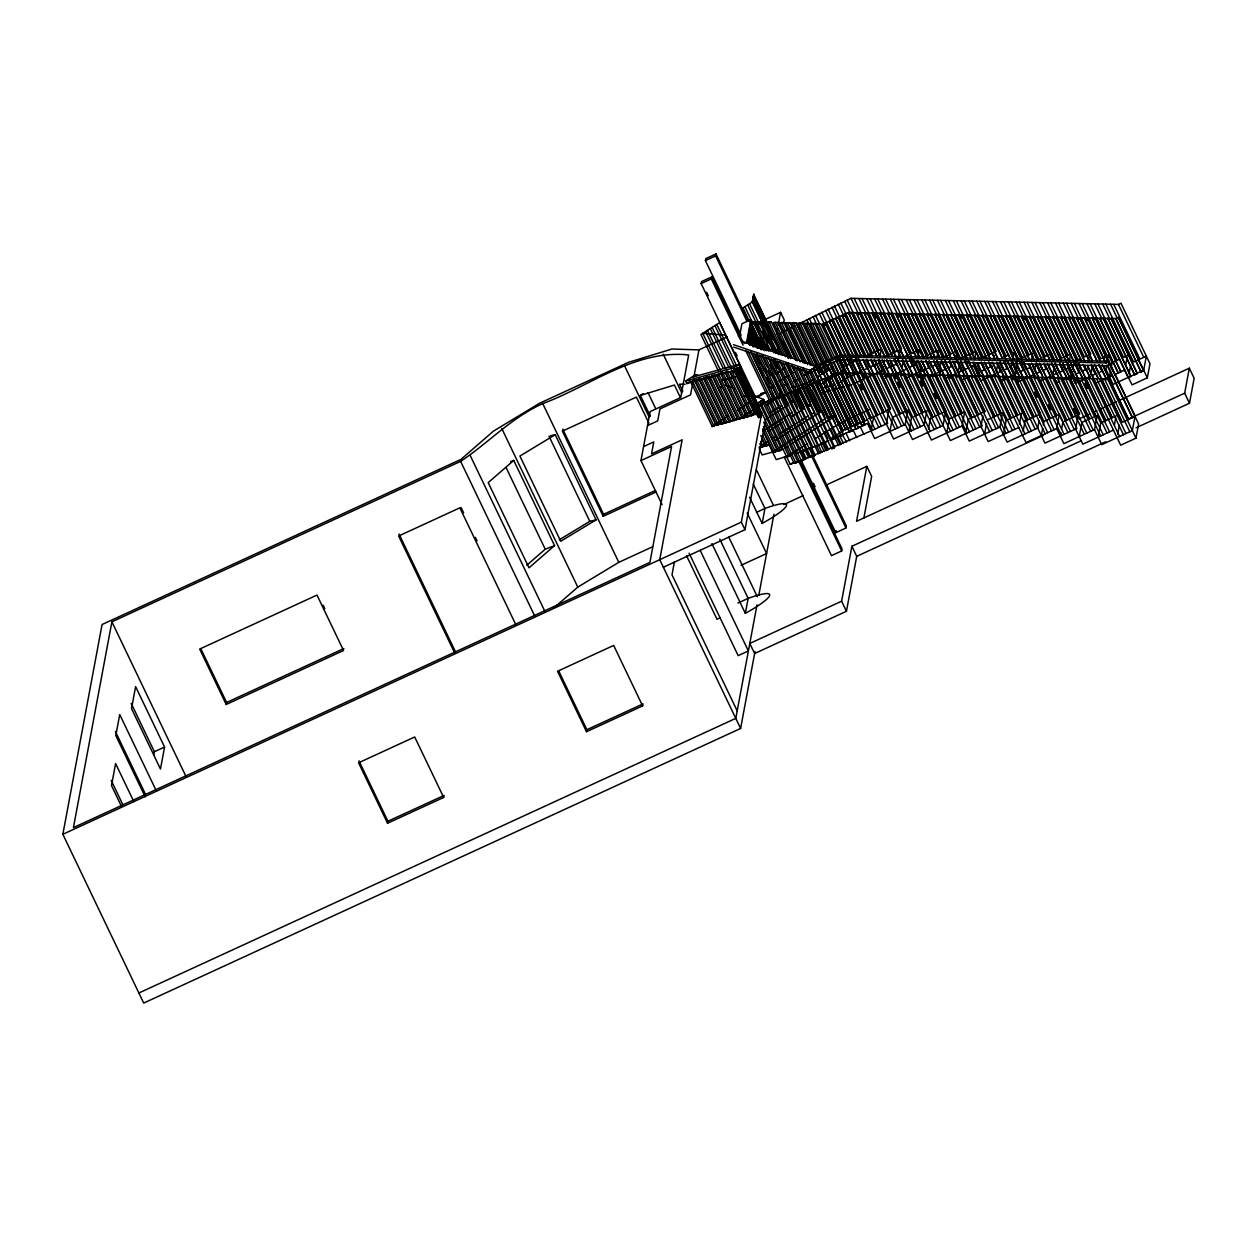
<?xml version="1.0" encoding="UTF-8"?>
<svg xmlns="http://www.w3.org/2000/svg" width="1257" height="1257" viewBox="0 0 1257 1257"><rect width="100%" height="100%" fill="white"/><g stroke="black" fill="none" stroke-linecap="round" stroke-linejoin="round"><path stroke-width="1.5" d="M848.114 377.603L839.472 359.581L839.849 355.15L1106.631 361.215L1108.58 360.303L1109.79 362.833L1109.46 364.577L1106.93 365.74L839.472 359.675L810.419 372.763L733.727 347.121M755.001 651.472L740.609 728.463L143.707 1003.07L62.85 834.302L102.068 624.509L460.989 459.371L493.467 431.12L539.442 403.324L628.673 362.267L671.929 349.022L698.955 349.886L727.347 336.829M640.96 460.581L650.12 411.62L680.728 397.542L688.679 354.977C635.618 349.179 590.193 386.04 542.757 403.623C511.505 417.528 488.486 442.873 460.628 461.366L111.889 621.806L73.425 827.609L649.916 562.382L671.584 446.502L640.96 460.581L662.093 504.654M153.684 755.394L154.375 751.733L131.199 703.37M164.573 747.035L160.472 769.017L131.498 708.571L135.615 686.589L164.573 747.035L154.375 751.733M226.213 704.486L199.674 649.068L317 595.08L343.554 650.498L226.213 704.486L226.59 702.474L200.869 648.801M387.926 821.261L444.035 795.445L443.674 797.441L387.549 823.256L387.926 821.261L358.952 760.799M656.06 491.99L603.187 516.313L603.564 514.317L562.759 429.14M586.893 729.72L643.003 703.904L642.626 705.9L586.516 731.715L586.893 729.72L558.752 670.987M757.39 397.495L765.654 392.263L755.441 396.961L701.139 283.595L701.5 281.599L711.713 276.901L743.091 342.407M741.064 335.006L705.428 260.623L705.806 258.628L716.003 253.93L748.245 321.242M743.091 345.172L711.336 278.913L711.713 276.901M747.004 321.415L715.626 255.925L716.003 253.93M692.654 383.605L690.549 394.855L659.941 408.934L657.71 420.922L647.496 425.62M694.053 376.11L698.955 349.886M674.459 561.753L672.008 574.858L737.183 710.896M739.415 337.127L741.913 323.772L750.838 319.655L752.047 322.185L748.214 342.658L746.941 343.255M736.838 372.323L739.493 370.642L761.208 415.988L758.568 417.654L761.113 416.491L739.399 371.145L736.838 372.323L758.568 417.654M748.779 395.484L737.073 371.066L739.729 369.401L761.443 414.731M763.769 401.847L763.549 399.396L757.94 402.947L755.378 401.989L756.635 401.91L740.09 367.405L737.639 368.065L740.184 366.903L739.257 371.899L760.972 417.23M763.989 326.317L752.33 301.963L753.823 293.965M750.838 319.655L746.595 342.36L744.05 343.522M749.078 344.245L747.506 340.254L750.005 345.486M754.42 346.712L748.669 334.001L754.514 346.209M663.366 567.237L744.992 529.684L741.363 522.126L761.821 412.736M774.988 342.313L775.443 339.814M776.48 334.315L777.502 328.815M778.193 325.154L780.581 312.333L759.291 322.138M768.765 388.083L766.157 383.354M769.928 381.845L767.32 377.116M771.327 374.35L768.718 369.621M772.395 368.615L770.824 364.624M744.992 529.684L765.529 419.791M781.807 332.775L782.483 329.098M783.52 323.583L784.211 319.891L780.581 312.333M737.938 603.061L748.151 598.379A48.002 7.008 -25.6 0 1 769.708 595.299A48.002 7.008 -25.6 0 1 745.338 613.353L748.151 598.379L719.742 539.08M756.447 512.369L764.947 508.457A48.002 7.008 -25.6 0 1 786.505 505.393A48.002 7.008 -25.6 0 1 762.151 523.446L764.947 508.457L753.257 484.039M757.013 604.821L735.785 718.375L138.883 992.999M758.788 595.284L773.951 514.207M837.806 356.092L822.864 324.196L848.365 312.474L1115.807 318.555L1118.353 317.377L1147.327 377.823L1132.023 384.878L1099.969 318.697L1128.299 377.807L1130.954 376.142L1103.222 318.257L1130.86 376.644M841.373 357.035L825.409 323.033L841.467 356.532M854.493 374.665L829.243 321.273L845.285 354.773M848.601 355.857L831.788 320.095L857.038 373.486M852.073 430.884L826.823 377.493L852.073 430.884L849.528 432.062L824.183 379.158L837.021 372.795L1104.463 378.876L1107.008 377.697L1135.982 438.159L1120.678 445.198L1088.719 378.514M853.267 355.857L835.622 318.335L854.21 357.129M829.463 363.367L858.421 423.813L862.255 422.053M856.661 356.454L838.168 317.157L856.755 355.951M858.452 427.961L833.202 374.555L858.452 427.961L855.891 429.124L830.641 375.733L855.153 426.861M861.328 356.454L841.986 315.397L861.422 355.951M864.722 357.051L844.547 314.234L864.816 356.548M862.271 426.202L837.021 372.795L862.271 426.202L864.91 424.552M839.487 359.659L839.66 358.669L847.265 374.539M869.404 357.051L848.365 312.474L869.498 356.548M864.832 425.023L840.179 372.873L864.926 424.52L862.365 425.699M872.044 356.077L851.523 312.537L872.138 355.59M844.5 370.045L841.31 371.601M876.71 356.061L856.237 312.647L876.805 355.558M880.293 357.051L859.379 312.71L880.387 356.548M850.659 376.424L854.587 374.162M884.975 357.051L864.109 312.82L884.284 354.977M835.119 435.928L843.117 430.868L839.189 421.959M887.473 355.778L867.251 312.899L888.416 357.051M845.678 429.69L816.799 368.725L845.678 429.69L849.496 427.93M849.528 432.062L824.278 378.671L764.994 402.57M855.891 360.649L860.872 371.726L854.949 359.392M892.156 355.81L871.981 313.009L892.25 355.307M855.876 424.992L852.136 426.249M896.445 358.292L875.123 313.072L896.54 357.789M785.185 395.091L784.132 396.002L846.354 525.976L845.977 527.987L835.779 532.669L836.141 530.674M855.891 429.124L858.547 427.459M863.119 359.486L867.251 368.804L863.025 359.989M900.546 357.082L879.837 313.182L900.641 356.595M866.513 360.068L869.797 367.625L866.419 360.57M903.893 357.554L882.995 313.26L903.972 357.051M879.397 359.518L878.737 363.053L873.615 365.866L871.18 360.083M864.8 420.891L835.936 359.926L864.8 420.891L867.361 419.712M784.164 456.904L831.474 555.657L841.687 550.959L842.049 548.963L800.081 461.335M910.335 360.57L912.755 366.306L887.709 313.354L907.821 355.322M880.057 355.982L881.377 348.927L864.643 356.611M879.994 362.927L883.624 370.485L878.36 359.502M768.216 401.439L766.911 402.444L795.87 462.89L871.022 430.947L873.662 416.805L871.18 417.952L842.913 358.245M911.922 358.072L890.867 313.433L915.3 365.143L913.603 361.607M882.367 370.611L883.027 367.075M883.687 363.54L884.347 360.021M841.609 601.207L749.785 643.458L754.609 653.53L846.448 611.279L841.609 601.207L851.885 546.261L1081.444 440.657M826.21 485.029L866.827 466.347L856.551 521.294L1043.404 435.331M916.133 357.145L895.581 313.543L917.06 358.371M919.464 357.585L898.724 313.606L919.558 357.082M846.448 611.279L856.708 556.332L851.885 546.261M863.858 518.104L871.651 476.419L866.827 466.347M924.131 357.585L903.453 313.716L924.225 357.098M897.577 364.074L896.367 364.624L894.78 360.602M927.477 358.072L906.596 313.794L927.572 357.569M889.06 409.279L886.326 423.892L893.57 439.007L924.178 424.929L926.818 410.803M898.001 361.796L900.311 349.446M887.756 410.316L890.412 408.651L867.33 360.492M932.081 358.104L911.231 313.889L932.175 357.601M889.94 431.45L892.58 417.324L896.037 415.737M901.945 367.594L903.264 360.523M934.972 357.664L914.373 313.967L935.067 357.161M939.639 357.664L919.087 314.077L939.733 357.161M942.97 358.119L922.245 314.14L943.064 357.616M883.09 360.9L906.69 410.835L882.163 359.628M922.339 361.78L945.83 410.819L943.096 425.447L912.488 439.526L905.244 424.41L907.884 410.285L904.144 412.013M923.832 379.205L916.589 364.09L917.249 360.555M918.238 355.26L919.228 349.949L915.489 351.677M947.652 358.119L926.959 314.25L946.914 355.888M950.999 358.606L930.117 314.329L951.093 358.104M908.874 431.968L911.514 417.843L907.884 410.285M920.218 371.648L921.208 366.337M922.057 362.299C930.023 373.486 920.014 373.313 918.71 361.812M957.661 362.095L961.794 371.412L934.831 314.439L955.964 358.559M958.557 358.151L937.973 314.501L959.484 359.376M925.89 360.555L929.127 368.002L925.796 361.058M963.223 358.151L942.703 314.611L963.318 357.648M935.428 365.096L931.767 366.321L929.253 361.073M936.842 357.538L938.162 350.467M966.57 358.622L945.845 314.69L966.664 358.119M928.452 428.951L930.431 418.361L935.538 416.02M939.136 372.151L933.747 361.607M939.796 368.631L941.116 361.56M971.237 358.606L950.575 314.784M974.788 359.549L953.717 314.863L974.882 359.062M941.383 360.602L945.421 369.731L941.289 361.105M979.47 359.581L958.431 314.973L978.732 357.318M949.396 361.089L951.8 366.793L949.302 361.592M982.141 358.654L961.589 315.036L982.236 358.151M955.1 361.592L954.44 365.111L958.07 372.669L968.267 367.971L964.967 361.089M955.76 358.056L957.08 350.986L954.534 352.164M986.808 358.638L966.303 315.146L986.902 358.135M946.725 433.005L949.365 418.88L921.412 360.523M958.07 372.669L959.719 363.839M990.155 359.109L969.446 315.224L990.249 358.622M995.057 359.596L974.175 315.334L995.151 359.093M997.555 358.308L977.317 315.397L998.561 359.581M968.267 367.971L964.873 361.592M1002.238 358.339L982.094 315.507L1002.332 357.836M977.302 363.509L1001.248 413.459L1002.52 412.862L999.881 426.987L969.273 441.081L962.029 425.966L964.669 411.84L953.183 417.12M995.921 373.706L980.617 380.745L973.374 365.63L974.034 362.095M974.694 358.575L976.013 351.504L970.907 353.846M974.552 365.551L978.166 373.109L972.887 362.079M1006.558 360.853L985.189 315.586L1006.653 360.366M965.643 433.524L968.283 419.398M977.647 369.652L976.988 373.188L978.26 372.606M978.307 366.117L978.967 362.597M1010.644 359.643L989.903 315.68L1017.306 373.549L1012.309 363.116M1013.975 360.099L993.061 315.758L1014.069 359.596M981.261 362.613L984.545 370.171L981.167 363.116M1020.417 363.116L1023.669 370.611L997.775 315.868L1018.736 359.612M992.197 366.651L990.925 367.233L989.369 363.289M1000.886 316.544L1022.004 360.618M982.927 415.878L980.947 426.484L988.191 441.584L1018.798 427.506M983.587 412.343L984.954 411.259L960.835 360.916M993.611 359.078L994.271 355.558M975.935 415.863L984.954 411.259M1026.67 360.618L1005.647 316.041L1025.916 358.355M984.577 434.042L986.556 423.436M996.251 371.931L997.901 363.116M1029.546 360.13L1008.79 316.12L1029.64 359.628M996.817 362.597L1000.918 371.852L996.722 363.1M1034.228 360.146L1013.519 316.214L1033.49 357.899M1037.559 360.618L1016.662 316.293L1037.653 360.115M1004.862 363.132L1007.297 368.93L1003.919 361.875M1001.248 413.459L977.396 363.006M1026.969 377.87L1018.469 381.782L1011.225 366.667L1011.885 363.132M1012.545 359.596L1013.865 352.541L1012.592 353.123L987.829 301.444M1042.242 360.618L1021.391 316.403L1041.487 358.371M1044.756 359.361L1024.534 316.465L1045.683 360.633M1003.495 434.545L1006.134 420.419L1002.52 412.862M1014.839 374.225L1017.149 361.859M1049.815 360.193L1029.247 316.575L1049.909 359.691M1053.146 360.633L1032.406 316.654L1053.24 360.146M1057.813 360.649L1037.119 316.764L1057.907 360.146M1019.458 423.97L1021.438 413.38L1015.059 416.318M1030.049 367.673L1026.325 368.945L1023.779 363.65M1031.463 360.115L1032.783 353.044M1061.159 361.12L1040.262 316.827L1061.254 360.618M1023.088 431.528L1025.162 420.435M1034.762 369.432L1035.752 364.137M1067.822 364.593L1072.802 375.686L1044.991 316.937L1066.125 361.058M1068.733 360.696L1048.134 317.015L1069.66 361.922M1035.988 363.116L1040.058 372.308L1035.894 363.619M1073.399 360.68L1052.863 317.11L1079.182 372.748L1075.049 364.137M1076.73 361.136L1056.006 317.188L1076.825 360.649M1044.001 363.619L1046.421 369.369L1043.907 364.121M1039.052 420.954L1037.732 428.024L1007.124 442.103L999.881 426.987M1039.712 417.434L1040.466 413.396L1015.923 362.173M1048.982 368.191L1049.736 364.169M1051.056 357.098L1051.716 353.563L1049.155 354.741M1081.397 361.136L1060.719 317.298L1081.491 360.649M1041.346 435.582L1042.666 428.511M1043.326 424.992L1043.986 421.456L1015.829 362.676M1054.01 368.191L1052.69 375.246L1056.524 373.486L1051.559 363.147M1084.744 361.639L1063.878 317.361L1084.838 361.136M1056.524 373.486L1051.465 363.65M1089.63 362.079L1068.591 317.471L1088.876 359.816M1061.599 429.03L1062.919 421.975L1059.29 414.417L1050.365 418.518L1023.795 362.362M1058.975 372.81L1062.903 370.564L1059.572 363.619M1092.317 361.183L1071.75 317.55L1092.412 360.68L1089.568 354.6L1088.248 361.655M1062.903 370.564L1059.478 364.121M1065.355 369.888L1062.935 364.121M1096.984 361.183L1076.463 317.66L1097.078 360.68M1070.901 363.933L1095.868 416.036L1097.141 415.438L1094.501 429.564L1063.893 443.658L1056.65 428.543L1059.29 414.417M1090.542 376.283L1075.238 383.322L1067.994 368.207L1068.654 364.671M1069.314 361.152L1070.634 354.081L1061.709 358.182L1035.045 302.528M1100.315 361.639L1079.606 317.722L1100.409 361.152M1060.279 436.1L1060.939 432.565M1071.624 375.764L1072.284 372.229M1072.944 368.71L1073.934 363.399M1105.217 362.11L1084.335 317.832L1104.463 359.863M1075.348 374.507L1079.276 372.245M1109.46 364.577L1087.478 317.911L1113.718 372.685M1055.267 363.069L1079.59 413.836L1073.117 417.277L1048.228 364.624M1081.727 371.569L1086.928 368.725M1118.306 373.188L1092.207 318.005L1118.306 373.188L1120.945 371.522L1095.35 318.084L1120.851 372.009M1086.834 369.228L1085.561 369.809L1083.99 365.85M1078.317 414.433L1075.583 429.061L1082.827 444.177L1113.435 430.083M1079.197 436.619L1081.837 422.478L1086.944 420.137M1090.872 374.523L1092.522 365.693M1091.422 365.111L1095.554 374.429L1091.327 365.614M1134.678 374.885L1107.936 318.367L1134.678 374.885L1137.318 373.203L1111.078 318.445L1137.224 373.706M1093.323 417.198L1089.489 418.958L1063.123 363.242M1098.099 373.266L1102.028 371.004L1099.545 365.834M1102.028 371.004L1098.634 364.624M1095.868 416.036L1070.995 363.43M1105.704 363.226L1106.034 361.482M1104.479 370.328L1105.846 369.244L1106.506 365.708M733.428 344.669L809.854 370.218L839.535 356.894L1106.301 362.959L1106.631 361.215M1107.166 362.173L1108.485 355.118L1107.213 355.7L1082.246 303.597M1141.057 371.946L1115.807 318.555L1141.057 371.946L1143.603 370.768L1146.337 356.14L1139.958 359.078L1113.718 304.32M1108.58 360.303L1108.25 362.063L1106.301 362.959M1143.603 370.768L1118.353 317.377M1098.131 437.122L1100.771 422.996L1097.141 415.438M1109.475 376.801L1110.465 371.506M1111.125 367.971L1112.115 362.676L1108.485 355.118M1106.993 365.111L1132.447 417.654L1108.046 366.007M1114.472 374.947L1118.4 372.685M1116.075 415.957L1112.241 417.717L1087.556 365.504M1114.425 424.787L1115.745 417.733M1124.685 370.249L1120.945 371.522M1125.769 364.451L1127.089 357.397M1117.709 434.105L1119.359 425.275M1129.053 373.785L1130.703 364.954M1134.992 416.476L1122.25 422.336L1095.444 365.724M1135.982 438.159L1138.622 424.033L1109.648 363.572M1147.327 377.823L1149.966 363.697L1120.993 303.251L1118.447 304.414L851.005 298.333L797.048 324.825L819.863 372.433M1136.092 427.804L1189.483 403.246L1184.66 393.174L1189.326 368.191L1119.924 400.119M1189.483 403.246L1194.15 378.263L1189.326 368.191M809.838 370.218L811.064 372.575M810.985 372.606L811.456 371.145L817.396 383.322M815.526 383.008L818.386 381.28L843.4 434.781L840.87 435.912L815.84 382.411L835.277 422.965M840.87 435.912L843.73 434.184M842.567 435.158L846.511 442.103M771.861 384.862L771.609 387.329L771.829 384.878L774.123 386.842L771.562 388.02M839.503 431.78L841.184 435.299L834.381 438.693L809.037 385.805L809.587 385.098M809.037 385.805L812.085 384.029L837.429 436.933L830.531 440.343M810.152 401.831L803.38 387.722L802.72 388.476L805.847 386.7L834.821 447.146L834.161 447.901L831.694 448.938L791.58 365.378M828.064 441.38L828.724 440.626L822.707 443.611M827.106 441.003L821.591 444.051L796.231 391.147L797.142 390.298L798.839 393.834M821.591 444.051L822.471 443.218L826.1 450.76M796.231 391.147L799.531 389.356L824.875 442.244L823.963 443.093L785.704 363.383M817.254 445.826L822.471 443.218L815.479 446.518L790.119 393.63L791.124 392.734M790.119 393.63L793.466 391.823L821.858 452.504M815.479 446.518L816.437 445.654L820.083 453.196M513.736 460.408L488.203 482.625L529.008 567.818L554.557 545.601L513.736 460.408L510.625 461.618M526.777 565.257L545.224 549.215L554.557 545.601M809.477 448.906L810.529 447.995L800.206 451.923L807.041 449.346L803.679 451.137L778.334 398.249L779.371 397.338M778.334 398.249L781.697 396.442L810.655 456.904M553.504 608.247L577.78 587.113L618.805 562.319L652.603 546.764M803.679 451.137L804.716 450.242M805.281 450.525L806.318 449.613L809.948 457.171M784.132 396.002L787.51 394.195L812.855 447.099L810.529 448.498L814.143 456.055L813.09 456.464L814.143 455.553M814.143 456.055L815.196 455.144L786.458 395.107M835.779 532.669L772.568 400.402L773.715 399.459M772.568 400.402L775.993 398.595L804.951 459.056L801.526 460.848L802.673 459.905M766.911 402.444L770.415 400.653L799.373 461.099M795.87 462.89L797.189 461.885L790.244 464.32L760.249 401.831L761.663 400.794L763.785 400.056L793.953 463.032M760.249 401.831L763.785 400.056M788.218 456.212L786.803 457.249L790.339 455.474M650.388 416.318L640.394 395.452L643.128 393.645M752.33 301.963L742.981 307.871L749.659 321.823M740.184 366.903L734.575 370.454L686.793 383.558L685.584 381.044L694.932 375.12L697.651 374.727L692.937 377.006L696.677 374.649M686.793 383.558L690.533 381.185L712.263 426.532L713.992 426.06L715.862 424.866L694.147 379.535M691.13 382.364L694.87 379.991L716.6 425.337L718.344 424.866L720.214 423.672L698.751 378.907M692.874 381.892L695.372 380.305M695.482 381.17L699.222 378.813L720.952 424.143L722.681 423.672L724.551 422.493L703.464 378.483M697.211 380.698L699.709 379.111M701.563 379.504L704.061 377.933M704.171 378.781L707.911 376.424L729.626 421.771L731.37 421.284L733.24 420.105L712.263 376.314M705.9 378.31L708.398 376.739M710.252 377.116L712.75 375.544M712.86 376.409L715.343 374.822M717.197 375.215L719.695 373.643M718.941 374.743L722.681 372.371L744.411 417.717L746.281 416.523L725.399 372.952M721.549 374.02L724.032 372.449M723.278 373.549L727.017 371.176L748.748 416.523L750.618 415.344L729.736 371.758M685.584 381.044L733.365 367.924L738.975 364.373L756.635 401.91M725.886 372.826L728.384 371.255M731.967 371.161L737.576 367.61M733.852 370.642L737.592 368.285M722.634 379.834L724.503 378.656M733.852 372.748L736.649 370.972M771.248 349.085L774.045 347.309M781.948 369.778L785.232 367.704M777.612 373.14L775.742 374.335L772.128 366.777M779.167 381.39L788.783 375.293M798.069 370.061L799.939 368.882L798.195 369.354M714.416 424.677L727.63 416.318M737.545 410.033L750.775 401.674M712.263 426.532L714.133 425.353M716.6 425.337L718.47 424.159M720.952 424.143L722.822 422.965L712.766 425.714M721.314 424.049L754.954 414.15L734.072 370.564M703.559 377.619L725.289 422.949L727.159 421.771M725.289 422.949L728.903 421.299L707.172 375.953M741.803 341.134L816.657 366.164L810.294 370.187L811.378 372.433M729.626 421.771L731.495 420.576M794 381.845L798.808 378.797M805.218 374.743L810.027 371.711M712.248 375.23L733.978 420.576L735.848 419.382M762.873 403.308L760.029 404.204L781.76 449.55L779.89 450.729L758.16 405.382L762.528 402.633M733.978 420.576L737.592 418.911L716.616 375.167M717.433 375.78L738.315 419.382L740.184 418.204M744.474 415.501L754.389 409.232M759.354 406.09L769.268 399.82L782.294 396.238M738.315 419.382L741.929 417.717L720.984 373.989M750.602 351.677L772.882 398.155L771.012 399.333L747.915 351.143M720.937 372.842L742.667 418.188L744.537 417.01M756.478 353.673L777.219 396.961L775.349 398.155L753.776 353.123M726.122 373.408L747.004 416.994L748.873 415.816M753.257 413.694L756.557 411.605M766.471 405.32L773.086 401.14M776.386 399.05L781.571 395.782L762.339 355.668M730.458 372.213L751.356 415.8L753.226 414.621M751.356 415.8L754.954 414.15M808.832 382.301L813.64 379.268M818.448 376.22L828.064 370.139M797.708 360.696L779.576 322.86L804.307 323.63L826.949 370.862L830.547 369.197M770.101 412.877L781.665 405.555M763.109 356.171L785.924 403.796L787.793 402.617M774.029 359.518L793.874 400.952L792.004 402.13L771.327 358.983M765.639 419.429L788.783 404.785M831.694 377.697L822.078 383.778L818.291 384.815M834.899 375.67L838.105 373.628M835.245 375.466L838.843 373.8L833.847 363.383M841.656 372.025L843.526 370.846L820.884 323.615L816.673 324.007L819.155 324.086M762.653 431.167L792.397 412.343M838.513 383.228L848.129 377.131M779.921 361.576L801.84 407.315L799.971 408.494L804.307 407.299M804.449 406.592L802.579 407.787L780.723 362.173M768.121 431.45L783.001 422.038M791.266 416.805L804.48 408.446M809.649 405.163L807.795 406.357L811.409 413.914L814.882 412.956L792.381 366.007M763.486 444.24L768.436 441.097M771.751 439.007L776.7 435.865M780.016 433.775L808.11 416.004M759.825 443.737L761.491 447.225L763.36 446.046M761.491 447.225L765.104 445.559L761.758 438.599M798.274 368.034L819.234 411.762L821.104 410.583M760.831 435.566L765.843 446.031L767.713 444.852M767.084 445.701L768.954 444.507L776.197 459.622L792.57 454.688M775.553 440.327L821.827 411.055L825.456 418.612L772.568 452.064L762.151 454.924L759.244 448.875M765.843 446.031L769.441 444.381L762.763 430.428M762.543 428.888L773.809 452.394L777.407 450.744L763.737 422.195M809.162 371.302L830.798 416.476L828.929 417.654L806.46 370.752M773.809 452.394L777.407 450.744M784.651 448.168L787.95 446.078M791.266 443.972L835.874 415.753L814.253 369.904M786.615 456.762L807.45 443.58M815.463 438.52L829.887 429.391M831.49 428.37L845.882 420.372M790.244 464.32L793.45 462.293M830.311 438.976L833.517 436.949M772.144 338.667L774.092 337.457M555.233 434.686L519.911 456.055L560.716 541.248L596.054 519.879L555.233 434.686L550.55 435.786M559.286 539.803L589.8 521.341L596.054 519.879M779.639 334.315L777.423 335.572L788.406 358.496M785.232 331.188L782.985 332.445L796.498 360.665M786.411 330.544L788.783 329.271L804.826 362.77M791.062 327.998L794.66 326.097M850.282 363.493L845.725 365.74L850.879 363.21M852.812 362.252L857.227 360.13M858.531 427.521L867.393 423.389L874.636 438.504L905.244 424.41M705.428 260.623L715.626 255.925M701.139 283.595L711.336 278.913M752.047 322.185L750.775 322.766L764.13 350.672M751.953 322.688L750.68 323.269L763.203 349.43M750.539 324.023L751.812 323.426M750.445 324.51L751.717 323.929M751.105 327.181L749.832 327.763L759.024 346.948M750.885 328.423L749.596 329.004L758.788 348.189M750.79 328.925L749.502 329.507L757.861 346.948M749.361 330.261L750.649 329.68M749.282 330.764L750.555 330.167M748.575 334.503L749.848 333.922M749.706 334.676L748.434 335.258L753.446 345.722M749.612 335.163L748.339 335.76L753.352 346.225M749.471 335.918L748.198 336.499L753.21 346.963M748.104 337.002L749.376 336.42M747.962 337.756L749.251 337.159M747.412 340.757L748.685 340.16M747.271 341.495L748.543 340.914M747.177 341.998L748.449 341.417M747.035 342.752L748.308 342.155M870.111 298.773L895.283 351.756M822.769 324.699L825.315 323.536M829.149 321.761L831.694 320.598M835.528 318.838L838.073 317.66M841.907 315.9L844.453 314.721M737.073 371.066L739.635 369.904L761.349 415.234M643.584 446.596L653.781 441.898L651.55 453.887L682.158 439.809L659.736 559.679L740.609 728.463M843.117 430.868L814.159 370.406L820.538 367.468L826.446 379.818M868.697 354.757L866.152 355.935L840.807 303.031M869.985 354.175L875.076 351.819M876.349 351.237L881.456 348.896M984.734 301.381L991.443 315.507M824.183 379.158L826.729 377.996M830.547 376.236L833.108 375.057M886.358 355.857L891.449 353.516M892.737 352.934L897.828 350.577M899.101 349.996L901.662 348.817L877.763 298.946M1003.824 301.806L1028.964 354.804M856.127 373.235L881.298 426.217M857.133 372.999L860.966 371.239M867.346 368.301L863.512 370.061L859.285 361.246M869.891 367.123L873.709 365.363M981.953 316.026L985.095 316.073M903.924 357.004L907.381 355.417M909.11 354.615L914.2 352.274M853.519 383.872L863.7 379.19M867.094 377.634L883.718 369.982M896.461 364.121L886.264 368.82L882.901 361.796M925.482 356.312L930.589 353.955M931.861 353.374L936.905 351.049M889.39 376.597L906.376 369.244L902.212 360.555M916.589 364.09L909.015 367.578L905.653 360.555M946.882 355.684L944.337 356.862L917.013 299.842M948.155 355.103L953.262 352.746M603.564 514.317L654.677 490.811M904.914 378.687L922.842 370.438M925.388 369.259L929.222 367.5M963.255 357.365L960.709 358.544L932.757 300.203M964.528 356.784L969.634 354.443M928.939 376.849L945.515 369.228M951.895 366.29L948.061 368.05L945.563 362.833M226.59 702.474L343.931 648.502M848.428 419.194L850.973 418.015M852.262 417.434L857.353 415.093M858.625 414.496L863.732 412.155M865.005 411.573L870.111 409.216M980.9 358.481L986.007 356.124M987.279 355.542L992.386 353.186M993.659 352.604L996.22 351.426L972.085 301.099M944.463 378.938L947.857 377.367M951.266 375.796L956.357 373.455M973.374 365.63L970.813 366.808L968.314 361.592M843.211 430.365L845.772 429.187M855.97 424.489L858.515 423.326M862.349 421.566L864.895 420.388M868.728 418.628L871.274 417.45M887.851 409.829L890.412 408.651M875.013 416.193L880.104 413.852M881.393 413.254L886.484 410.913M1003.652 357.224L1008.758 354.883M849.622 431.56L852.167 430.397M970.75 375.843L996.047 428.747M971.897 375.529L961.684 380.227L958.792 374.177M984.64 369.668L980.821 371.428L977.427 364.357M992.292 366.148L987.201 368.49L984.718 363.32M904.223 411.51L906.784 410.332M897.765 414.951L902.856 412.595M1020.04 358.921L1025.131 356.564M1026.403 355.982L1031.51 353.641M871.022 430.947L887.678 423.279L863.779 373.408M989.84 376.267L1014.98 429.265M997.618 372.92L1001.012 371.365M1007.391 368.427L1003.573 370.187L1000.179 363.116M1009.952 367.248L1011.225 366.667M1115.713 319.042L1118.259 317.88M914.138 416.633L919.244 414.291M920.517 413.694L925.561 411.385M1041.503 358.261L1038.958 359.439L1011.429 301.979M1042.791 357.679L1047.882 355.322M1001.232 380.478L1004.642 378.907M1008.035 377.351L1017.4 373.046M1023.764 370.108L1019.946 371.868L1016.583 364.86M936.811 415.423L941.917 413.082M943.19 412.485L945.735 411.322M1030.363 376.299L1033.773 374.743L1028.367 364.153M1040.152 371.805L1036.318 373.565L1032.987 366.604M1046.515 368.867L1042.697 370.626L1040.183 365.363M949.365 418.88L951.91 417.701M1075.536 361.058L1080.643 358.701M1039.083 381.515L1050.993 376.032M1065.449 369.385L1067.994 368.207M62.85 834.302L741.363 522.126M969.556 418.801L974.662 416.46M783.818 504.528L803.254 495.588M1104.667 356.878L1100.833 358.638L1074.389 303.424M962.029 425.966L931.421 440.044L899.886 374.225M1059.714 381.248L1056.32 382.804L1051.245 372.229M1063.123 379.677L1072.897 375.183M987.216 419.901L990.61 418.345M992.307 417.56L998.687 414.621M1112.115 362.676L1119.767 359.156M1127.419 355.637L1123.585 357.397L1097.989 303.958M1092.239 375.497L1095.648 373.942M1006.134 420.419L1013.786 416.9M1137.412 360.256L1133.594 362.016L1105.861 304.131M1095.868 383.055L1112.021 375.623M1025.068 420.938L1036.538 415.658M1037.811 415.077L1040.372 413.899M1143.697 370.265L1113.089 384.359L1105.846 369.244M1043.986 421.456L1047.819 419.697M741.08 565.273L766.597 553.551L747.161 512.982M1064.192 421.378L1070.571 418.455M1056.65 428.543L1026.042 442.621L994.303 376.377M1078.993 418.958L1089.662 414.04M1093.229 412.406L1096.795 410.756M1100.346 409.122L1116.357 401.753M1100.771 422.996L1109.695 418.895M1127.702 419.367L1184.66 393.174M720.402 617.706L717.009 619.277L686.589 555.798M856.708 556.332L1105.846 441.726M831.191 439.589L855.986 428.684M839.849 355.15L814.049 366.871L816.657 366.164M824.875 442.244L823.618 442.763L827.232 450.305M795.76 453.541L799.059 452.347M640.394 395.452L674.412 385.035L680.257 397.212M773.998 352.871L759.055 321.698L754.844 322.106L768.828 351.269M757.327 322.169L759.055 321.698M763.502 322.373L765.246 321.886L761.035 322.295L775.915 353.358M788.689 358.104L771.421 322.075L751.136 321.981L752.88 321.509L766.896 350.766M769.693 322.562L771.421 322.075M795.807 360.24L777.612 322.279L773.401 322.672L790.59 358.575M779.576 322.86L783.787 322.468L803.176 362.927M782.058 322.939L783.787 322.468M810.451 365.394L789.977 322.656L785.766 323.049L805.093 363.399M788.233 323.128L789.977 322.656M816.751 365.834L796.152 322.845L791.941 323.253L812.273 365.677M794.424 323.316L796.152 322.845M821.669 363.383L802.343 323.033L798.132 323.442L818.653 366.258M800.599 323.52L802.343 323.033M804.307 323.63L808.518 323.222L827.169 362.126M808.518 323.222L806.79 323.709L814.709 323.426L832.181 359.895M812.965 323.897L814.709 323.426M692.937 377.006L738.975 364.373M733.978 369.275L738.315 368.081M723.058 380.243L738.173 376.094M783.362 368.898L785.091 368.411M778.68 371.852L780.424 371.381M793.387 373.015L791.659 373.486L788.029 365.928M809.304 372.182L811.032 371.695M804.621 375.136L806.366 374.665M831.615 367.908L833.36 367.421M818.323 372.229L822.109 371.192M781.053 385.962L786.725 384.406M841.781 371.318L843.526 370.846M760.736 393.614L764.005 392.703M837.115 374.272L838.843 373.8M792.114 387.47L807.23 383.322M788.045 393.111L795.602 391.037M771.138 398.642L772.882 398.155M777.219 396.961L773.605 398.626L750.602 350.593M779.827 396.254L781.571 395.782M821.795 388.382L835.025 384.752M819.611 393.504L830.956 390.393M834.742 389.356L844.185 386.763M847.972 385.726L851.759 384.689M792.13 401.423L793.874 400.952M785.924 403.796L787.652 403.324L765.466 357.004M790.26 402.601L794.613 401.423M742.667 418.188L744.411 417.717M747.004 416.994L748.748 416.523M800.096 407.787L801.84 407.315M808.785 405.414L810.529 404.927L808.66 406.121L788.06 363.116M811.268 405.398L806.915 406.592L786.583 364.153M819.234 411.762L821.827 411.055M829.07 416.947L830.798 416.476M833.407 415.753L835.151 415.281L813.42 369.935M827.2 418.125L833.281 416.46M759.024 447.241L769.441 444.381M780.016 450.022L783.001 449.205M779.89 450.729L778.146 451.216L764.979 423.735M755.771 404.487L758.002 404.785M848.271 312.962L851.429 313.04M856.143 313.15L859.285 313.213M864.015 313.323L867.157 313.402M871.887 313.496L875.029 313.574M879.759 313.684L882.901 313.747M887.615 313.857L890.773 313.936M895.487 314.046L898.629 314.109M903.359 314.219L906.501 314.297M911.136 314.391L914.279 314.47M918.993 314.58L922.151 314.643M926.865 314.753L930.023 314.831M934.737 314.926L937.879 315.004M942.609 315.114L945.751 315.177M950.481 315.287L953.623 315.366M958.337 315.476L961.495 315.538M966.209 315.648L969.351 315.727M974.081 315.821L977.223 315.9M989.809 316.183L992.967 316.261M997.681 316.371L1001.091 316.434M1005.553 316.544L1008.695 316.607M1013.425 316.717L1016.567 316.795M1021.297 316.905L1024.439 316.968M1029.153 317.078L1032.311 317.157M1037.025 317.251L1040.168 317.33M1044.897 317.44L1048.039 317.502M1052.769 317.612L1055.911 317.691M1060.625 317.801L1063.783 317.864M1068.497 317.974L1071.655 318.052M1076.369 318.147L1079.512 318.225M1084.241 318.335L1087.384 318.398M1092.113 318.508L1095.256 318.587M1099.969 318.697L1103.127 318.759M1107.841 318.869L1110.984 318.932M836.926 373.298L840.085 373.376M685.096 384.328L679.503 384.155L682.834 391.1M725.556 335.069L702.773 333.309L720.324 369.935M738.205 336.043L740.734 336.248L730.82 315.57M763.502 337.992L759.699 337.709L765.812 350.452M766.032 338.196L769.818 338.479L768.153 335.006M706.795 378.153L710.456 379.52M725.1 385.003L734.261 388.429M754.389 395.971L763.549 399.396M720.324 386.983L722.712 387.879M744.285 395.955L746.674 396.851M774.123 386.842L772.427 386.15L771.609 387.329L771.012 386.056M785.798 403.183L779.827 393.692L786.301 404.094M772.898 397.243L772.002 394.07L773.464 398.28M771.987 393.944L773.354 398.092M809.917 370.359L810.734 372.072M1118.447 304.414L1143.791 357.318M1110.575 304.241L1117.284 318.241M1102.703 304.068L1109.303 317.817M1094.847 303.88L1101.603 317.99M1090.118 303.77L1117.206 360.319M1086.975 303.707L1094.517 319.467M1109.742 363.084L1135.087 415.973L1132.353 430.601L1101.745 444.679L1094.501 429.564M1079.103 303.518L1087.352 320.739M1103.316 365.913L1128.613 419.414L1102.373 364.64M1071.231 303.346L1078.852 319.231M1100.158 365.818L1106.867 379.818M1099.231 364.577L1105.94 378.577M1104.463 378.876L1129.807 431.78M1066.517 303.236L1090.84 354.018L1084.461 356.941L1058.645 303.063M1094.517 364.467L1122.25 422.336M1095.711 367.578L1097.377 371.035M1099.734 378.766L1125.973 433.539M1063.375 303.173L1070.838 318.775M1092.286 365.614L1098.052 377.65M1091.359 364.389L1097.958 378.137M1096.591 378.703L1123.428 434.718M1087.462 366.007L1112.241 417.717M1091.877 378.593L1119.594 436.478M1055.503 302.984L1062.102 316.764M1084.43 365.473L1090.353 377.823M1084.335 365.976L1090.259 378.326M1083.063 364.609L1085.561 369.809M1050.773 302.874L1078.082 359.879M1078.867 363.603L1105.861 420.655L1078.773 364.106L1075.631 364.027L1083.173 379.803M1079.323 365.866L1080.989 369.338M1079.229 366.353L1080.894 369.841M1047.631 302.811L1054.387 316.921M1084.005 378.42L1109.601 431.842M1075.725 363.54L1083.267 379.3M1084.854 383.291L1087.368 388.554M1080.847 378.341L1107.056 433.021M1042.901 302.701L1068.089 355.26M1071.31 365.378L1074.625 372.276M1039.759 302.623L1047.238 318.257M1076.133 378.231L1103.222 434.781M1067.853 363.352L1075.269 378.844M1067.759 363.854L1076.008 381.06M1072.991 378.168L1100.676 435.959M1063.029 363.744L1089.489 418.958M1062.841 364.624L1064.522 368.128M1068.261 378.058L1093.229 430.161M1031.887 302.45L1039.335 317.974M1059.981 363.179L1067.586 379.064M1059.887 363.682L1067.492 379.551M1065.119 377.98L1090.683 431.34M1027.173 302.34L1054.607 359.612M1055.173 363.572L1079.496 414.339M1054.906 363.619L1058.237 370.579M1060.389 377.87L1086.849 433.099M1024.031 302.277L1031.573 318.005M1052.942 364.734L1058.755 376.864M1052.015 363.493L1059.494 379.095M1073.619 408.572L1076.118 413.773M1057.247 377.807L1084.304 434.262M1019.301 302.167L1045.337 356.501M1047.301 363.383L1073.117 417.277M1052.533 377.697L1076.856 428.464L1044.976 443.14L1013.189 376.801M1016.159 302.089L1024.471 319.467M1045.07 364.546L1051.669 378.326M1044.158 363.32L1050.758 377.1M1049.375 377.619L1074.295 429.643M1040.356 364.436L1066.737 420.215L1039.429 363.21M1008.287 301.916L1015.892 317.785M1044.661 377.524L1070.477 431.402M1037.229 364.404L1042.304 374.995M1036.287 363.147L1043.043 377.257M1041.519 377.446L1067.931 432.581M1032.5 364.279L1056.744 415.58L1031.557 363.037M1000.415 301.743L1007.124 315.743M1036.789 377.336L1064.098 434.341M1029.342 364.2L1035.155 376.346M1029.247 364.703L1035.894 378.577M1048.369 404.613L1050.868 409.813M1030.143 367.185L1035.218 377.76M1033.647 377.273L1061.552 435.503M995.701 301.633L1022.585 357.742M1050.365 418.518L1023.701 362.849L1020.543 362.786L1027.99 378.31M1000.981 316.041L1022.098 360.115M1023.701 364.153L1026.231 369.432M1028.917 377.163L1054.104 429.721M992.559 301.554L999.221 315.46M1020.637 362.283L1027.252 376.079M1034.59 392.105L1037.072 397.275M1025.775 377.084L1051.543 430.884M1013.865 352.541L1017.479 360.099M1016.489 365.363L1018.17 368.867M1021.061 376.974L1047.725 432.644M1012.765 362.11L1020.307 377.838M1012.686 362.597L1020.213 378.341M1017.903 376.911L1045.18 433.822M979.957 301.271L1006.213 356.061M1008.051 362L1033.992 416.837L1007.957 362.503M976.815 301.193L984.357 316.953M1004.909 361.922L1012.388 377.556M1004.814 362.425L1013.126 379.787M1010.031 376.739L1035.171 429.203M1000.179 361.812L1027.613 419.759L1000.085 362.315M1000.085 363.619L1003.479 370.689M968.943 301.02L976.359 316.497M1005.317 376.629L1031.353 430.962M997.885 363.509L1004.642 377.619M996.942 362.252L1005.396 379.881M1002.175 376.55L1028.792 432.125M964.229 300.91L989.84 354.364M993.203 363.509L1017.62 415.14L992.276 362.236M961.071 300.847L968.691 316.717M997.445 376.44L1024.974 433.885M989.997 363.32L995.874 375.56M989.07 362.063L995.78 376.063M988.458 362.079L990.925 367.233M956.357 300.737L983.461 357.302M985.284 363.21L1011.241 418.078L984.357 361.953M953.215 300.659L961.511 317.99M982.126 363.132L988.788 377.037M976.013 351.504L978.904 357.554M981.198 361.89L987.861 375.796M986.431 376.189L1012.419 430.444M948.485 300.549L973.468 352.683M977.333 364.86L980.727 371.931M981.717 376.094L1008.601 432.204M945.343 300.486L951.942 314.25M974.285 362.99L980.193 375.34M974.191 363.493L980.099 375.827M951.392 316.528L971.331 358.119M978.559 376.016L1006.04 433.382M940.613 300.376L967.089 355.605M968.707 361.105L994.868 416.381L968.613 361.607L965.47 361.529L973.012 377.289M973.845 375.906L998.592 427.584M937.471 300.297L944.243 314.423M965.565 361.026L972.274 375.042M960.741 361.419L984.859 411.762M961.134 362.833L964.355 370.234L961.872 365.064M929.599 300.124L937.078 315.743M965.973 375.733L992.229 430.507M957.693 360.853L965.109 376.33M957.598 361.356L965.015 376.833M962.831 375.654L989.668 431.685M924.885 300.014L950.701 353.924M953.796 362.472L978.496 414.7L952.885 361.246M921.742 299.952L929.159 315.46M958.101 375.544L982.22 425.887L950.339 440.563L918.757 374.649M949.821 360.665L957.425 376.55M949.726 361.168L957.347 377.053M954.959 375.482L979.674 427.066M945.107 360.57L972.117 417.638L945.013 361.058M950.245 375.372L975.841 428.826M913.87 299.763L921.412 315.507M942.781 362.22L949.428 376.094M941.87 360.995L950.166 378.326M947.087 375.293L973.295 430.004M909.235 299.669L934.407 352.196M938.068 362.126L962.108 413.003L937.141 360.885M936.716 360.618L941.603 371.491L937.455 362.849M906.093 299.59L913.572 315.208M942.373 375.199L969.477 431.764M934.909 362.032L940.692 374.083M933.998 360.806L940.597 374.586M933.841 361.105L940.582 375.183M939.215 375.12L966.916 432.927M901.363 299.48L928.027 355.134M930.196 361.937L955.744 415.941L929.269 360.712M929.159 361.576L931.673 366.824M898.221 299.417L905.653 314.926M934.501 375.01L959.468 427.129M927.069 361.906L932.977 374.256M926.126 360.633L933.731 376.519M919.228 349.949L922.858 357.507M931.358 374.947L956.923 428.307M893.507 299.307L918.034 350.514M890.349 299.229L898.724 316.717M926.629 374.837L953.089 430.067M920.014 363.43L925.828 375.56M919.087 362.189L925.733 376.063M934.045 393.41L936.544 398.61M917.783 360.586L922.748 370.941M923.486 374.759L950.543 431.245M885.635 299.119L911.655 353.437M913.635 359.848L939.356 414.244L913.54 360.35L910.382 360.272L918.647 377.509M882.493 299.056L889.139 312.946M910.477 359.785L917.091 373.565M920.297 380.965L922.779 386.135M915.615 374.586L940.55 426.626M905.763 359.675L932.993 417.183L905.668 360.178M874.621 298.883L881.377 312.977M910.901 374.476L936.716 428.386M902.62 359.596L909.314 373.58M902.306 360.068L910.052 375.827M907.743 374.413L934.171 429.548M897.985 359.486L923.062 412.532L897.891 359.989M903.029 374.303L930.337 431.308M866.749 298.695L875.972 317.942M894.843 359.423L901.489 373.298M894.748 359.926L902.227 375.529M893.837 359.329L896.367 364.624M862.035 298.585L888.903 354.694M890.946 361.058L916.683 415.47L890.019 359.816M890.946 362.346L892.549 366.384L890.852 362.849M858.877 298.522L866.277 313.967M895.251 374.115L920.423 426.657M887.788 360.963L894.403 374.759M886.876 359.738L895.958 378.703M897.608 382.159L900.091 387.329M886.735 360.052L890.003 367.563L886.641 360.555M892.109 374.052L917.877 427.836M854.163 298.412L878.91 350.059M851.005 298.333L858.61 314.203M887.379 373.942L914.043 429.595M879.931 360.806L885.808 373.046M879.004 359.565L887.379 377.053M884.237 373.863L911.498 430.758M878.737 363.053L885.981 378.168M847.187 300.093L872.531 352.997M875.218 360.712L900.311 413.773L874.291 359.455M879.507 373.769L904.05 424.96M844.641 301.271L850.549 313.622M872.059 360.618L877.889 372.779M871.132 359.392L877.795 373.282M871.085 360.57L873.615 365.866M876.365 373.69L901.489 426.139M866.419 359.282L890.317 409.153M871.651 373.58L897.671 427.899M838.262 304.21L844.17 316.544M864.203 360.476L870.127 372.81M864.109 360.963L870.865 375.073M868.493 373.518L895.125 429.077M834.428 306.001L858.924 357.145M858.641 358.606L883.938 412.076L858.547 359.093L855.404 359.031L864.627 378.263M859.191 361.749L860.888 365.268M831.883 307.242L836.958 317.817M855.498 358.528L863.04 374.272M860.636 373.329L885.117 424.457M828.064 309.065L853.409 361.969M850.769 358.418L877.559 415.014L850.675 358.921M850.282 359.392L853.66 366.447M825.535 310.306L830.61 320.896M847.627 358.355L855.027 373.8M847.532 358.842L854.933 374.303M859.867 384.595L862.333 389.749M846.982 358.292L853.739 372.402M852.765 373.156L878.737 427.38M821.748 312.176L847.092 365.064M842.818 358.748L871.18 417.952M843.148 360.052L847.375 368.882M819.218 313.417L825.126 325.752M848.035 373.046L874.919 429.14M839.755 358.166L846.385 371.993M822.864 324.196L837.9 355.59M839.566 359.078L843.746 367.798M844.515 369.574L846.762 374.083M844.893 372.983L872.374 430.318M815.479 315.303L819.705 324.117M818.417 323.536L835.009 358.166M812.965 316.56L833.234 358.874M834.208 362.833L839.173 373.188M833.281 361.607L839.205 373.942M812.226 323.348L836.973 374.979M809.257 318.461L811.786 323.756M860.244 426.736L863.873 434.278M810.498 323.819L858.421 423.813M806.774 319.718L827.043 362.047M831.113 372.151L832.574 375.167M827.829 365.771L832.794 376.126M826.917 364.53L832.825 376.88M806.051 323.159L828.677 370.391M803.113 321.635L826.76 371.004M823.178 365.803L851.319 424.52M823.084 366.29L852.057 426.752M853.11 430.004L856.724 437.562M799.861 322.955L820.381 365.787M821.827 368.804L824.011 373.345L822.267 373.816L819.375 367.767M820.632 366.965L826.415 379.064M793.686 322.766L814.866 366.981M845.992 433.194L849.622 440.751M818.056 381.892L843.4 434.781M787.495 322.578L807.67 364.687M809.964 371.915L831.537 416.931M839.786 435.912L843.4 443.47M837.712 436.808L841.326 444.365M811.535 384.736L840.242 444.837M781.32 322.389L800.269 361.937M803.302 368.254L813.436 389.419M803.349 369.432L810.969 385.349M812.132 390.393L823.948 415.077M830.72 429.187L838.56 445.559M800.63 368.851L820.962 411.29M797.472 367.437L818.496 411.29M775.129 322.201L792.334 358.088M783.017 341.354L789.789 355.464M805.187 387.455L834.161 447.901M794.77 366.871L804.857 387.926M824.513 431.811L827.892 438.866M768.954 322.012L785.609 356.768M825.032 442.181L828.662 449.739M753.729 294.468L783.032 355.511M753.587 295.222L782.451 354.898M787.463 365.363L789.962 370.595M753.493 295.725L774.375 339.311M753.352 296.463L774.249 340.066M753.257 296.966L781.116 355.024M753.116 297.72L773.181 339.579M753.022 298.223L772.238 338.322M777.156 349.132L779.654 354.364M752.88 298.962L765.419 325.123M752.786 299.465L765.324 325.626M783.017 362.864L803.49 405.602M752.66 300.219L763.518 322.892M752.566 300.722L778.476 354.615M752.424 301.46L762.449 322.389M820.617 443.972L824.246 451.53M770.667 340.254L776.229 351.834M792.476 392.703L817.82 445.607M777.219 361.01L792.381 392.671M749.518 303.738L759.432 324.416M762.732 331.298L768.263 342.862M756.588 321.619L770.557 350.782M774.673 359.361L797.504 407.457M747.648 304.917L760.171 331.031M766.864 344.999L768.53 348.503M793.748 401.659L797.362 409.216M814.913 446.266L818.527 453.824M773.746 361.56L777.046 368.427M744.851 306.692L753.1 323.929M768.97 358.166L786.992 395.766M768.153 357.538L786.238 395.279M751.246 323.175L763.769 349.336M751.372 325.767L762.229 348.425M751.277 326.254L762.135 348.927M751.136 327.009L761.993 349.682M761.066 348.44L751.042 327.511L749.738 328.266L758.929 347.451M750.9 328.266L760.925 349.179M749.973 327.009L760.831 349.682M771.562 372.669L782.137 394.729M811.551 456.134L845.977 527.987M762.041 355.668L767.053 366.133M750.209 332.005L757.72 347.702M768.593 370.375L771.091 375.607M750.115 332.508L757.625 348.205M749.973 333.246L756.651 347.199M780.66 397.338L806.004 450.242M749.879 333.749L756.557 347.702M759.637 355.103L779.701 396.961M749.738 334.503L755.583 346.712M805.061 450.1L808.691 457.658M748.811 333.262L754.656 345.471M764.303 368.395L765.984 371.883M756.698 353.201L777.957 397.432M748.936 338.746L752.283 345.722M756.463 354.443L764.822 371.883M802.642 451.012L806.256 458.569M748.811 339.5L751.309 344.732M756.321 355.197L760.501 363.917M767.179 377.87L769.693 383.102M748.716 340.003L751.215 345.235M767.084 378.357L769.598 383.589M748.575 340.741L750.24 344.229M747.648 339.5L750.146 344.732M774.846 399.537L803.82 459.983M759.699 368.16L763.046 375.136M759.574 368.914L762.905 375.89M751.953 353.704L762.81 376.377M813.405 483.222L815.102 486.742M745.59 350.404L769.268 399.82M798.682 461.209L841.687 550.959M769.095 401.643L798.069 462.105M762.37 401.093L788.925 456.511M706.591 292.237L708.288 295.772M735.455 352.447L737.152 355.998M741.331 368.002L719.601 322.672L700.903 334.503L718.454 371.114M761.679 413.49L739.949 368.144L737.403 369.322L739.854 368.647L761.585 413.993M716.804 324.447L736.853 366.274M737.168 370.564L738.849 374.052M743.013 382.772L748.873 394.981M752.959 404.204L758.804 416.413M735.706 368.804L757.437 414.134L755.693 414.621L734.811 371.019M763.47 426.736L775.538 451.923M714.934 325.626L734.167 365.771M736.932 371.821L758.662 417.167M733.365 367.924L734.575 370.454M712.122 327.401L731.338 367.5M731.37 369.982L753.084 415.329M762.559 435.095L767.571 445.559M710.252 328.58L728.667 366.997M707.455 330.355L725.839 368.71M760.721 441.521L763.235 446.754M705.586 331.534L723.168 368.222M718.328 373.565L740.059 418.911M713.992 374.759L735.722 420.089M756.415 469.804L773.306 505.063M709.639 375.953L731.37 421.284M705.303 377.131L727.033 422.478M700.95 378.326L722.681 423.672M696.614 379.52L718.344 424.866M749.612 497.285L762.151 523.446M692.277 380.714L713.992 426.06M663.193 354.144L681.781 392.938M728.62 536.786L757.342 596.745M648.046 392.655L655.541 408.305M711.918 543.605L745.338 613.353M624.619 365.96L649.115 417.088M648.879 423.153L636.388 397.086L562.382 431.135L603.187 516.313M700.133 550.252L748.386 650.953L738.173 655.635L689.087 553.19M542.757 403.623L618.805 562.319M548.995 436.163L589.8 521.341M642.626 705.9L613.667 645.438L557.542 671.269L586.516 731.715M501.747 428.417L577.78 587.113M506.068 467.51L545.224 549.215M470.338 455.757L544.674 610.933M460.628 461.366L534.963 616.543M461.083 507.592L463.597 512.84M475.35 537.383L477.032 540.887M516.108 625.248L459.858 507.828L398.642 536.001L454.893 653.404M399.019 534.005L455.27 651.409M443.674 797.441L414.7 736.979L358.575 762.795L387.549 823.256M323.19 605.198L324.84 608.671M111.889 621.806L186.24 776.983M155.837 789.883L119.729 714.542L115.801 735.518L145.199 796.844M115.408 731.495L145.623 794.581M133.808 801.557L115.597 763.549L111.496 785.531L121.426 806.256M111.182 780.346L122.777 804.527M783.284 398.579L783.677 399.647L783.362 398.705M757.94 402.947L758.16 405.382M756.525 402.429L756.761 404.864M844.563 366.321L842.221 367.5L844.563 366.321M816.469 445.638L811.582 447.586L816.437 445.654"/></g></svg>
